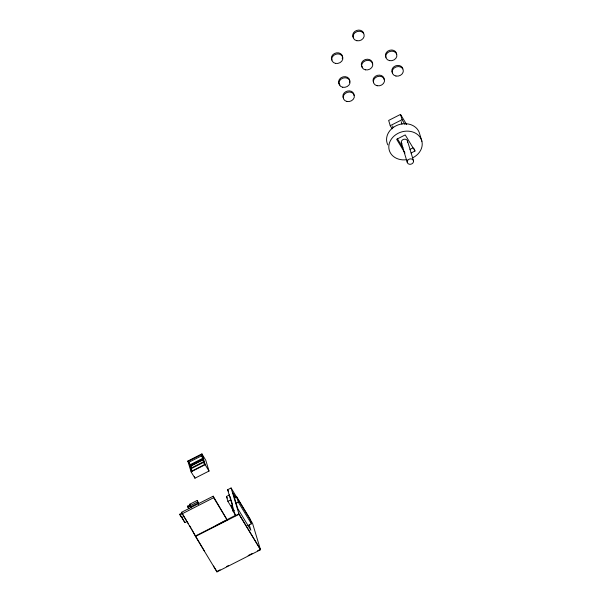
<?xml version="1.0" encoding="UTF-8"?>
<svg xmlns="http://www.w3.org/2000/svg" width="602" height="602" viewBox="0 0 602 602"><rect width="100%" height="100%" fill="white"/><g stroke="black" fill="none" stroke-linecap="round" stroke-linejoin="round"><path stroke-width="0.9" d="M406.666 124.576L400.503 114.41L388.659 120.43L390.246 125.683L392.143 128.813M390.246 125.683L402.091 119.663L400.503 114.41M409.985 149.394L413.1 147.806M411.076 153.006L414.974 151.027L414.319 148.86M187.832 461.057L201.911 453.9L205.764 460.259L209.022 471.05L194.943 478.206L191.09 471.84L187.832 461.057L188.795 462.645M191.361 466.618L190.307 464.639L203.213 458.077M190.45 465.12L203.356 458.558M190.006 466.023L202.912 459.469M190.683 468.266L203.589 461.711M191.09 471.84L205.169 464.684L201.911 453.9M188.772 508.705L187.591 506.154L189.803 505.033L190.48 506.154L189.878 504.16L197.275 500.405L198.615 504.22L197.599 501.933L190.202 505.688L190.563 506.899L197.96 503.144M187.959 507.366L190.164 506.244L189.803 505.033M204.462 551.101L181.465 512.332L213.213 496.198L227.105 519.887L195.364 536.028M257.596 550.755L260.38 549.34L238.911 513.89L235.427 515.658L227.601 489.742L231.085 487.974L252.562 523.424L260.508 549.761L216.961 571.9L195.492 536.45L192.03 529.775M184.039 516.381L181.646 517.592L180.021 514.906L179.81 514.221L182.128 513.039M180.021 514.906L213.665 497.688L213.213 496.198M233.245 510.172L227.887 501.331L226.427 496.484L229.58 494.882M179.81 514.221L184.874 522.574L187.192 521.4M227.887 501.331L231.048 499.72L232.628 504.973L231.311 505.642L232.914 510.97L235.833 515.794M234.524 497.952L236.691 496.853L249.838 518.563L251.425 523.815L247.866 525.621M236.112 503.204L238.272 502.106L236.691 496.853M232.914 510.97L234.238 510.3M224.93 520.722L235.352 515.425M195.492 536.45L239.039 514.311L231.085 487.974M216.961 571.9L216.833 571.479L220.114 569.816M226.676 566.474L228.316 565.647M248.152 555.556L252.125 553.539M402.091 119.663L404.935 124.358M414.974 151.027L405.214 134.916L396.643 139.28L405.003 153.081M397.41 138.731L402.979 147.934M235.984 497.937L233.064 493.106L237.722 508.524L250.868 530.234L249.266 524.914M238.272 502.106L251.425 523.815M227.601 489.742L228.557 491.315M239.039 514.311L260.508 549.761M202.731 457.287L201.775 455.714L188.877 462.276L190.307 464.639M226.427 496.484L227.398 498.095M231.311 505.642L232.282 507.253M203.965 461.425L203.04 459.89L190.142 466.452L191.067 467.98M205.147 464.563L203.754 462.261L190.857 468.823L192.249 471.118M205.169 464.684L209.022 471.05M213.665 497.688L227.105 519.887M191.617 469.801L192.542 471.336M197.599 501.933L197.877 502.399L197.275 500.405M189.878 504.16L190.255 504.777M190.164 506.244L191.218 507.983M187.591 506.154L188.81 508.163M181.465 512.332L183.866 516.298M184.829 517.886L186.266 520.263M187.23 521.851L188.193 523.431M189.63 525.809L191.067 528.187M216.833 571.479L213.522 566.068M421.904 141.304L419.662 133.877A16.931 14.132 -16.8 0 0 398.419 124.802A16.931 14.132 -16.8 0 0 387.831 144.894M407.531 141.094L413.476 160.787A3.213 2.679 -16.8 0 1 409.345 164.241A3.213 2.679 -16.8 0 1 408.276 159.718A3.213 2.679 -16.8 0 1 413.476 160.787M401.195 121.612L401.955 124.132M401.308 142.689L407.253 162.374M392.624 125.976L393.129 127.654M230.069 496.492L230.799 498.915M224.222 521.084L215.283 525.9M194.393 476.408L194.943 478.206M184.874 522.574L181.285 516.381L181.646 517.592M353.276 37.452A5.659 4.718 -16.8 0 1 356.489 30.529A5.659 4.718 -16.8 0 1 363.766 33.501M392.399 72.767A5.659 4.718 -16.8 0 1 395.612 65.844A5.659 4.718 -16.8 0 1 402.888 68.816M373.609 82.459A5.659 4.718 -16.8 0 1 377.522 75.318A5.659 4.718 -16.8 0 1 384.181 79.75M407.042 159.628A16.931 14.132 -16.8 0 1 389.592 142.508A16.931 14.132 -16.8 0 1 416.418 133.719A16.931 14.132 -16.8 0 1 412.904 157.709M402.038 143.886A3.213 2.679 -16.8 0 1 403.799 139.28A3.213 2.679 -16.8 0 1 407.419 142.508M331.95 60.117A5.659 4.718 -16.8 0 1 336.593 52.833A5.659 4.718 -16.8 0 1 342.245 58.657M385.98 57.356A5.659 4.718 -16.8 0 1 389.9 50.214A5.659 4.718 -16.8 0 1 396.56 54.647M339.964 84.957A5.659 4.718 -16.8 0 1 343.072 76.845A5.659 4.718 -16.8 0 1 349.446 82.519M343.449 98.216A5.659 4.718 -16.8 0 1 347.369 91.068A5.659 4.718 -16.8 0 1 354.029 95.5M362.675 67.522A5.659 4.718 -16.8 0 1 365.083 59.636A5.659 4.718 -16.8 0 1 372.45 63.842M201.429 454.548L188.524 461.109L191.571 471.193L204.469 464.639L201.429 454.548M356.835 40.725A5.659 4.718 -16.8 0 0 364.105 34.638A5.659 4.718 -16.8 0 0 354.947 32.764A5.659 4.718 -16.8 0 0 356.835 40.725M395.958 76.04A5.659 4.718 -16.8 0 0 403.227 69.952A5.659 4.718 -16.8 0 0 394.069 68.079A5.659 4.718 -16.8 0 0 395.958 76.04M377.161 85.732A5.659 4.718 -16.8 0 0 384.43 79.652A5.659 4.718 -16.8 0 0 375.272 77.771A5.659 4.718 -16.8 0 0 377.161 85.732M335.502 63.391A5.659 4.718 -16.8 0 0 342.779 57.303A5.659 4.718 -16.8 0 0 333.621 55.429A5.659 4.718 -16.8 0 0 335.502 63.391M389.539 60.629A5.659 4.718 -16.8 0 0 396.808 54.549A5.659 4.718 -16.8 0 0 387.65 52.667A5.659 4.718 -16.8 0 0 389.539 60.629M342.711 87.26A5.659 4.718 -16.8 0 0 349.98 81.172A5.659 4.718 -16.8 0 0 340.822 79.298A5.659 4.718 -16.8 0 0 342.711 87.26M347.008 101.49A5.659 4.718 -16.8 0 0 354.277 95.402A5.659 4.718 -16.8 0 0 345.119 93.528A5.659 4.718 -16.8 0 0 347.008 101.49M365.422 69.832A5.659 4.718 -16.8 0 0 372.698 63.744A5.659 4.718 -16.8 0 0 363.54 61.871A5.659 4.718 -16.8 0 0 365.422 69.832"/></g></svg>
